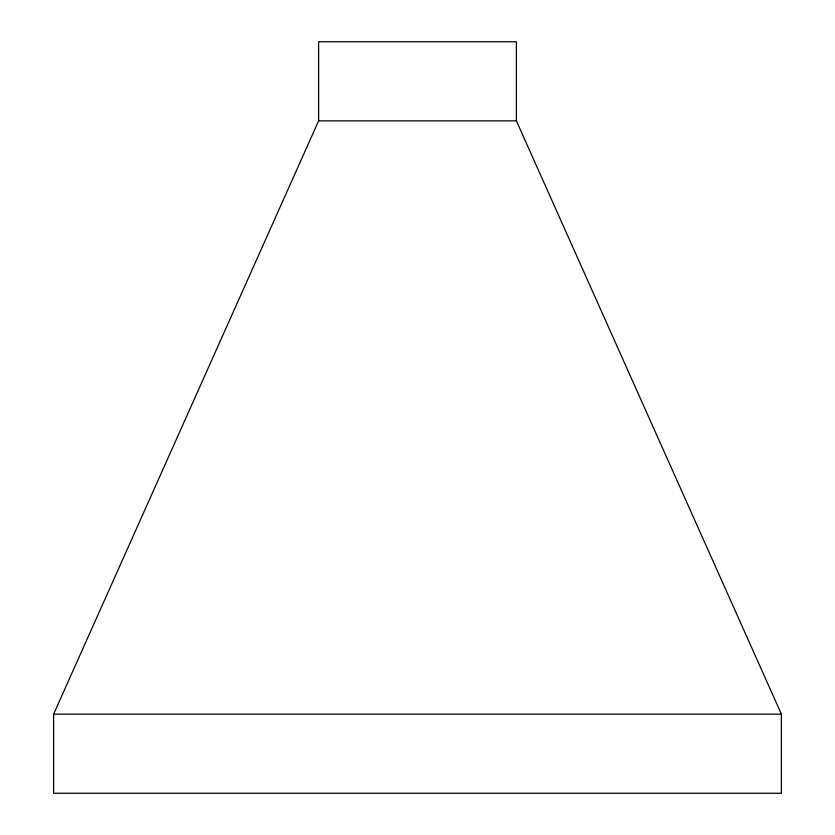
<?xml version="1.0" encoding="UTF-8"?>
<svg xmlns="http://www.w3.org/2000/svg" width="835" height="835" viewBox="0 0 835 835"><rect width="100%" height="100%" fill="white"/><g stroke="black" fill="none" stroke-linecap="round" stroke-linejoin="round"><path stroke-width="1.25" d="M53.617 714.144L318.615 120.856L318.615 41.75L516.385 41.75L516.385 120.856L781.383 714.144L781.383 793.25L53.617 793.25L53.617 714.144L781.383 714.144M318.615 120.856L516.385 120.856"/></g></svg>
